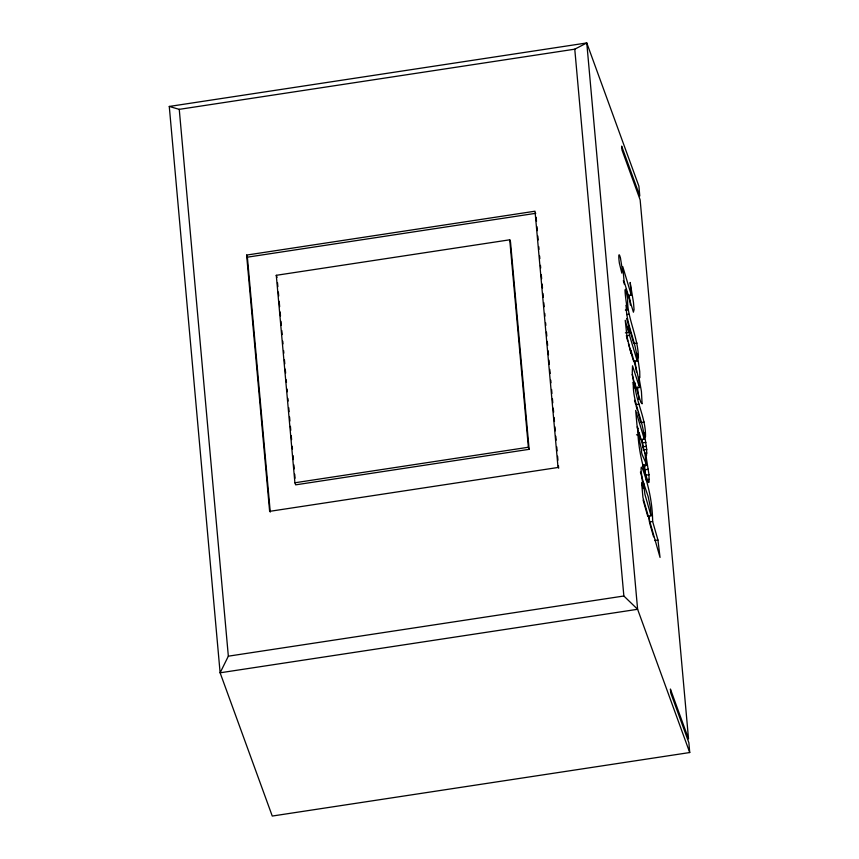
<?xml version="1.0" encoding="UTF-8"?>
<svg xmlns="http://www.w3.org/2000/svg" width="859" height="859" viewBox="0 0 859 859"><rect width="100%" height="100%" fill="white"/><g stroke="black" fill="none" stroke-linecap="round" stroke-linejoin="round"><path stroke-width="1.29" d="M642.929 466.093L643.294 464.848M646.559 465.524L644.862 453.101L639.064 432.367C637.582 435.341 640.878 445.66 641.63 450.449C640.03 454.594 650.875 467.285 643.262 466.029M632.46 382.921L634.661 382.588C635.499 401.132 646.054 417.989 645.496 436.802L644.282 432.549L646.72 449.45L646.494 455.614L645.796 454.497L648.985 474.726L649.125 482.221L648.416 482.565C641.877 465.331 638.13 446.54 637.646 428.158L638.001 428.738L636.991 425.141L635.671 410.409L644.271 439.132L640.975 439.636L640.438 438.928M636.24 388L639.536 387.495L639.096 381.664L636.959 371.507L630.85 350.096L631.161 353.5L630.291 350.472L626.973 336.513L625.223 320.289L628.67 332.39L625.373 332.895M631.311 295.163L630.162 282.439L633.48 302.454L634.06 309.584L633.416 312.193L624.085 281.344L622.764 266.612L631.311 295.163L628.015 295.668L627.521 295.088M652.647 521.488C652.486 503.138 648.545 484.422 641.941 467.275L641.211 467.275L641.05 469.819L643.251 488.546L641.619 482.812L642.94 497.544L660.045 557.427L657.951 540.032L652.647 521.488L649.35 521.982L649.361 516.313M169.277 106.452L179.252 109.351L228.344 656.179L220.119 672.801L272.26 816.05L689.723 752.538L688.886 742.777L670.75 692.945L670.396 689.025L688.531 738.858L640.138 199.846L622.002 150.035L621.648 146.127L639.783 195.938L638.903 186.178L586.772 42.95L169.277 106.452L220.119 672.801L637.614 609.289L689.723 752.538M651.036 515.797L650.446 507.626L648.158 496.545L643.305 482.232L644.959 494.537L651.036 515.797L647.74 516.302L643.09 500.045M574.768 49.178L586.772 42.95L637.614 609.289L623.859 596.006L574.768 49.178L179.252 109.351M246.619 255.08L535.017 211.207L558.028 467.479L269.629 511.352L246.619 255.08L247.381 257.174L270.263 512.093M247.381 257.174L535.78 213.311M276.287 275.309L509.741 239.801L510.504 241.873L529.123 449.332L295.657 484.841L294.905 482.769L276.287 275.309L277.038 277.382M625.363 310.078L627.553 309.745C626.447 305.847 622.378 274.397 627.757 298.771C626.265 315.554 638.366 337.362 638.409 357.827L637.131 353.371L639.719 371.432L639.848 377.659L638.935 377.176L641.426 391.521L642.102 403.805L640.793 402.216L634.661 382.588M626.63 314.587L628.831 314.254M626.232 335.869L629.529 335.364L637.206 360.941L633.91 361.446L633.427 360.866M637.088 343.095L633.792 343.6L626.608 318.517M639.042 404.138L635.746 404.632L634.522 400.326M644.175 422.059L640.878 422.564L637.947 412.32M294.905 482.769L528.371 447.249L529.123 449.332M636.487 434.826L638.677 434.493M646.72 449.45L643.423 449.955L642.607 442.868L645.904 442.374M643.101 446.82L646.398 446.326M644.755 453.369L646.956 453.037M645.839 477.55L645.077 469.766L648.373 469.272M645.689 475.231L648.985 474.726M645.979 479.87L649.275 479.365M654.655 540.526L657.951 540.032M228.344 656.179L623.859 596.006M639.536 387.495L632.525 365.794L632.256 372.989L634.425 387.946L633.298 384.037C632.815 403.139 643.477 420.234 644.271 439.132M640.406 471.978L644.11 484.777M632.75 358.718L633.104 359.932M623.333 280.635L624.386 284.329M625.792 289.247L626.855 292.94M627.553 309.745L626.211 305.074C625.835 324.412 636.508 341.753 637.206 360.941M636.949 426.891L640.116 437.972M626.598 337.136L627.682 340.948M628.412 343.482L632.396 357.441M636.111 405.92L637.217 409.754M649.705 523.217L653.592 536.821M634.737 384.005L632.074 374.46M620.477 258.13L622.099 268.255L621.83 273.141L619.371 263.144A9.256 1.031 81.4 0 1 618.909 255.177A9.256 1.031 81.4 0 1 620.466 258.183M642.07 439.303L642.607 442.868M629.132 295.088L630.409 305.095M635.026 360.866L636.422 371.936M637.378 386.969L638.516 395.612M644.293 464.504L645.077 469.766M629.529 335.364L628.112 326.248L628.67 332.39M536.134 217.306L536.499 221.311M536.972 226.647L537.337 230.652M537.82 236L538.174 239.994M538.776 246.673L539.012 249.346M539.613 256.014L539.849 258.688M540.451 265.356L540.687 268.029M541.288 274.697L541.653 278.703M542.126 284.039L542.491 288.044M542.963 293.381L543.328 297.386M543.811 302.722L544.166 306.727M544.767 313.406L545.003 316.069M545.605 322.748L545.841 325.411M546.442 332.089L546.796 336.094M547.28 341.431L547.645 345.436M548.117 350.773L548.482 354.778M548.955 360.114L549.32 364.119M549.792 369.456L550.157 373.461M550.759 380.14L550.995 382.803M551.596 389.481L551.95 393.486M552.434 398.823L552.788 402.828M553.271 408.165L553.636 412.17M554.109 417.506L554.474 421.511M554.946 426.848L555.311 430.853M555.784 436.189L556.149 440.195M556.75 446.873L557.104 450.868M557.588 456.215L557.942 460.209M558.425 465.557L558.661 468.219M509.741 239.801L528.371 447.249M277.511 282.708L277.876 286.691M278.348 292.017L278.713 296.001M279.186 301.326L279.669 306.642M280.141 311.957L280.496 315.951M280.979 321.266L281.333 325.26M281.816 330.575L282.171 334.57M282.772 341.216L283.008 343.879M283.599 350.526L283.846 353.189M284.436 359.835L284.801 363.829M285.274 369.145L285.628 373.139M286.23 379.785L286.466 382.448M287.067 389.095L287.303 391.758M287.905 398.404L288.141 401.067M288.742 407.714L289.096 411.697M289.569 417.023L289.934 421.007M290.406 426.332L290.772 430.316M291.244 435.642L291.598 439.625M292.2 446.272L292.436 448.935M293.037 455.581L293.391 459.576M293.875 464.891L294.229 468.885M294.701 474.2L295.067 478.195M638.656 396.815L638.817 399.403"/></g></svg>
